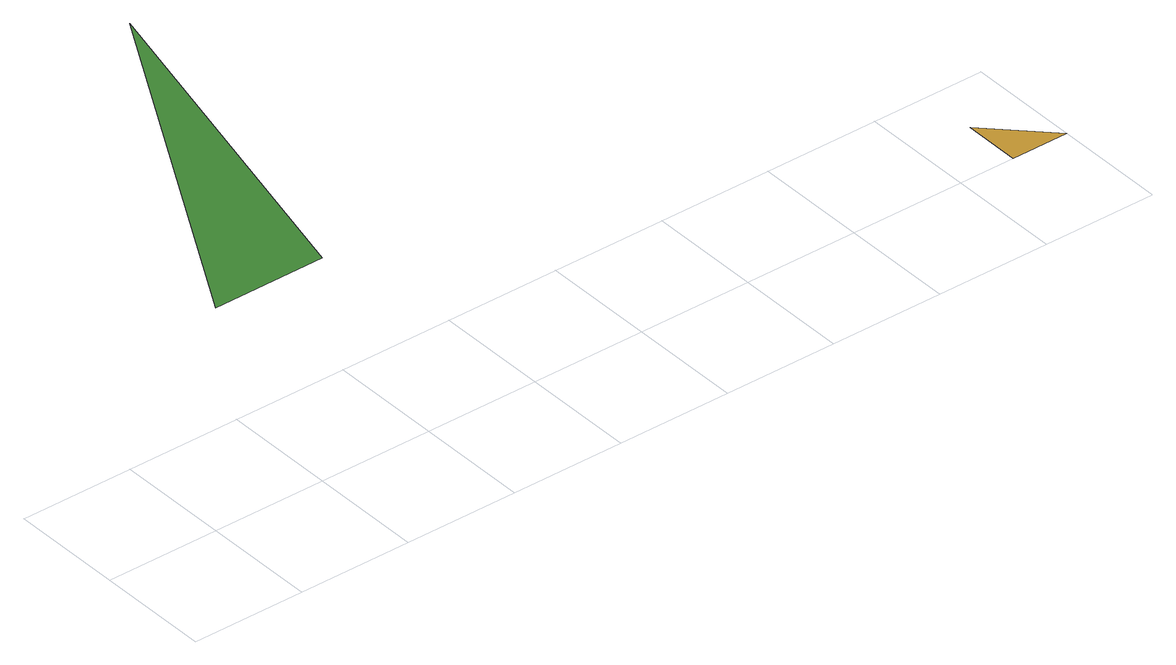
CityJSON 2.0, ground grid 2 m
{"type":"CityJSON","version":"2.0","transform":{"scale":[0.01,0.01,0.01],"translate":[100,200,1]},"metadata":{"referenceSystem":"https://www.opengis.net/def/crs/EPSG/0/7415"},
"CityObjects":{
"tree1":{"type":"SolitaryVegetationObject","attributes":{"name":"Linden"},"geometry":[{"type":"MultiSurface","lod":"2","boundaries":[[[0,1,2]]]}]},
"cityfurniture1":{"type":"CityFurniture","attributes":{"name":"Bench"},"geometry":[{"type":"MultiSurface","lod":"2","boundaries":[[[3,4,5]]]}]}
},
"vertices":[
[0,0,400],[200,0,400],[0,200,800],
[1500,0,0],[1600,0,0],[1500,100,0]
]}
